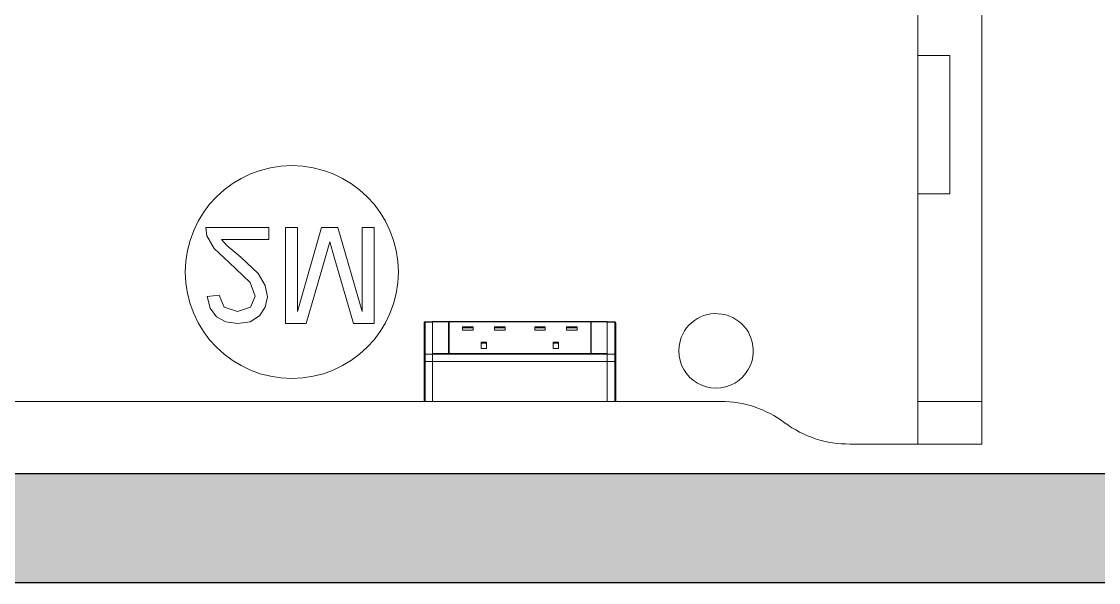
# Model space of a CAD drawing. Header units: millimetres. Extents: x 155927 to 317870, y -36033 to 97293.
# Drawn here: x 157578 to 158589, y 15108 to 15635 of the extents above; entities that cross this region are included whole.
import ezdxf

# ---------------------------------------------------------------- set-up
doc = ezdxf.new("R2010")
doc.units = ezdxf.units.MM
doc.header["$MEASUREMENT"] = 0
for name, color, linetype, lineweight in [('A-WALL-PATT', 7, 'CONTINUOUS', 9), ('I-FURN', 8, 'CONTINUOUS', 9), ('I-WALL', 7, 'CONTINUOUS', 9)]:
    doc.layers.add(name, color=color, linetype=linetype, lineweight=lineweight)

msp = doc.modelspace()

# ---------------------------------------------------------------- hatches: boundary and pattern name
at = {"layer": 'A-WALL-PATT'}
msp.add_hatch(color=256, dxfattribs=at).paths.add_polyline_path([(161148.8, 15107.6), (161148.8, 15209.6), (156862.8, 15209.6), (156862.8, 15107.6), (160083.2, 15107.6)], flags=0)

# ---------------------------------------------------------------- linework, layer by layer
at = {"layer": 'I-FURN'}
for p, q in [((158419.2, 15602.7), (158419.2, 16037.7)), ((158479.2, 16037.7), (158479.2, 15237.7)), ((158479.2, 15237.7), (158479.2, 16037.7)), ((158479.2, 16037.7), (158479.2, 15237.7)), ((158419.2, 15997.7), (158419.2, 15277.7)), ((158479.2, 15277.7), (158479.2, 15997.7)), ((158419.2, 15472.7), (158419.2, 15602.7)), ((158449.2, 15602.7), (158419.2, 15602.7)), ((158419.2, 15602.7), (158449.2, 15602.7)), ((158449.2, 15602.7), (158449.2, 15472.7)), ((158449.2, 15472.7), (158449.2, 15602.7)), ((158419.2, 15237.7), (158419.2, 15472.7)), ((158449.2, 15472.7), (158419.2, 15472.7)), ((158449.2, 15472.7), (158419.2, 15472.7)), ((157809.9, 15441.2), (157750.6, 15441.2)), ((157750.6, 15441.2), (157751.8, 15433.4)), ((157809.9, 15429.9), (157809.9, 15441.2)), ((157825.5, 15441.2), (157825.5, 15350.8)), ((157836.8, 15441.2), (157825.5, 15441.2)), ((157859.5, 15441.2), (157836.8, 15362.1)), ((157836.8, 15362.1), (157836.8, 15441.2)), ((157874.8, 15441.2), (157859.5, 15441.2)), ((157897.5, 15362.1), (157874.8, 15441.2)), ((157908.8, 15441.2), (157897.5, 15441.2)), ((157897.5, 15441.2), (157897.5, 15362.1)), ((157908.8, 15350.8), (157908.8, 15441.2)), ((157751.8, 15433.4), (157758.7, 15421.4)), ((157770.6, 15424.2), (157765.5, 15429.9)), ((157765.5, 15429.9), (157809.9, 15429.9)), ((157758.7, 15421.4), (157772.8, 15408.3)), ((157783.6, 15413.3), (157770.6, 15424.2)), ((157863.4, 15414.5), (157867.1, 15427.8)), ((157867.1, 15427.8), (157871.2, 15413.4)), ((157799.8, 15397.8), (157783.6, 15413.3)), ((157844.9, 15350.8), (157863.4, 15414.5)), ((157871.2, 15413.4), (157889.4, 15350.8)), ((157772.8, 15408.3), (157792.3, 15389.5)), ((157792.3, 15389.5), (157797.2, 15376.7)), ((157806.5, 15386.7), (157799.8, 15397.8)), ((157808.5, 15376), (157806.5, 15386.7)), ((157763.3, 15377.6), (157752, 15376.2)), ((157752, 15376.2), (157754.7, 15365.3)), ((157768.1, 15366.2), (157763.3, 15377.6)), ((157797.2, 15376.7), (157792.6, 15366.3)), ((157806.6, 15366.2), (157808.5, 15376)), ((157754.7, 15365.3), (157760.7, 15357.3)), ((157780.6, 15362.1), (157768.1, 15366.2)), ((157792.6, 15366.3), (157780.6, 15362.1)), ((157801.1, 15358), (157806.6, 15366.2)), ((157760.7, 15357.3), (157769.5, 15352.4)), ((157769.5, 15352.4), (157780.8, 15350.8)), ((157780.8, 15350.8), (157792.3, 15352.6)), ((157792.3, 15352.6), (157801.1, 15358)), ((157825.5, 15350.8), (157844.9, 15350.8)), ((157889.4, 15350.8), (157908.8, 15350.8)), ((157955.6, 15351.5), (157955.6, 15321.2)), ((157955.6, 15351.5), (157955.6, 15321.2)), ((157955.8, 15352.1), (157955.8, 15352.2)), ((157963.6, 15352.5), (157956.6, 15352.5)), ((157956.6, 15352.3), (157956.6, 15352.5)), ((157963.6, 15352.5), (157956.6, 15352.5)), ((157963.6, 15352.5), (157956.6, 15352.5)), ((157956.6, 15322), (157956.6, 15352.3)), ((157956.6, 15352.3), (157963.6, 15352.3)), ((157963.6, 15352.7), (157978.6, 15352.7)), ((157963.6, 15322.9), (157963.6, 15352.7)), ((157963.6, 15352.3), (157963.6, 15352.5)), ((157963.6, 15322), (157963.6, 15352.3)), ((158127.6, 15352.5), (157963.7, 15352.5)), ((157978.6, 15352.7), (157978.6, 15322.9)), ((157978.6, 15352.3), (157979.1, 15352.3)), ((157979.1, 15352.7), (158112.1, 15352.7)), ((157979.1, 15352.7), (157979.1, 15322.9)), ((158112.1, 15352.7), (158112.1, 15322.9)), ((158112.1, 15352.3), (158112.6, 15352.3)), ((158112.6, 15322.9), (158112.6, 15352.7)), ((158112.6, 15352.7), (158127.6, 15352.7)), ((158127.6, 15352.7), (158127.6, 15322.9)), ((158134.7, 15352.5), (158127.7, 15352.5)), ((158134.7, 15352.5), (158127.7, 15352.5)), ((158127.7, 15352.5), (158134.7, 15352.5)), ((158127.7, 15352.5), (158127.7, 15352.3)), ((158134.7, 15352.3), (158127.7, 15352.3)), ((158127.7, 15352.3), (158127.7, 15322)), ((158134.7, 15352.5), (158134.7, 15352.3)), ((158134.7, 15352.3), (158134.7, 15322)), ((158135.4, 15352.2), (158135.4, 15352.1)), ((158135.7, 15321.2), (158135.7, 15351.5)), ((158135.7, 15321.2), (158135.7, 15351.5)), ((157991.7, 15347.7), (157991.7, 15344.8)), ((158001.7, 15347.7), (157991.7, 15347.7)), ((158001.7, 15346.9), (157991.7, 15346.9)), ((158001.7, 15344.8), (157991.7, 15344.8)), ((158001.7, 15347.7), (158001.7, 15344.8)), ((158021.7, 15347.7), (158021.7, 15344.8)), ((158031.7, 15347.7), (158021.7, 15347.7)), ((158031.7, 15346.9), (158021.7, 15346.9)), ((158031.7, 15344.8), (158021.7, 15344.8)), ((158031.7, 15347.7), (158031.7, 15344.8)), ((158059.5, 15347.7), (158059.5, 15344.8)), ((158069.5, 15347.7), (158059.5, 15347.7)), ((158069.5, 15346.9), (158059.5, 15346.9)), ((158069.5, 15344.8), (158059.5, 15344.8)), ((158069.5, 15347.7), (158069.5, 15344.8)), ((158089.5, 15347.7), (158089.5, 15344.8)), ((158099.5, 15347.7), (158089.5, 15347.7)), ((158099.5, 15346.9), (158089.5, 15346.9)), ((158099.5, 15344.8), (158089.5, 15344.8)), ((158099.5, 15347.7), (158099.5, 15344.8)), ((158009.2, 15333.3), (158009.2, 15327.6)), ((158014.2, 15333.3), (158009.2, 15333.3)), ((158014.2, 15332.6), (158009.2, 15332.6)), ((158014.2, 15333.3), (158014.2, 15327.6)), ((158077, 15333.3), (158077, 15327.6)), ((158082, 15333.3), (158077, 15333.3)), ((158082, 15332.6), (158077, 15332.6)), ((158082, 15327.6), (158082, 15333.3)), ((157955.6, 15282.6), (157955.6, 15321.2)), ((157955.6, 15321.2), (157955.6, 15315.7)), ((157956.6, 15315.1), (157956.6, 15322)), ((157956.6, 15322), (157963.6, 15322)), ((157978.6, 15322.9), (157963.6, 15322.9)), ((157963.6, 15322.9), (157963.6, 15320.4)), ((157963.6, 15315.1), (157963.6, 15322)), ((157963.7, 15322.7), (157978.6, 15322.7)), ((157963.7, 15322), (157963.7, 15322.7)), ((157963.7, 15322), (157963.7, 15315.1)), ((158127.6, 15322), (157963.7, 15322)), ((158112.1, 15322.9), (157979.1, 15322.9)), ((157979.1, 15322.7), (158112.1, 15322.7)), ((158014.2, 15327.6), (158009.2, 15327.6)), ((158077, 15327.6), (158082, 15327.6)), ((158127.6, 15322.9), (158112.6, 15322.9)), ((158112.6, 15322.7), (158127.6, 15322.7)), ((158127.6, 15322.7), (158127.6, 15322)), ((158127.6, 15315.1), (158127.6, 15322)), ((158134.7, 15322), (158127.7, 15322)), ((158127.7, 15322), (158127.7, 15315.1)), ((158134.7, 15322), (158134.7, 15315.1)), ((158135.7, 15321.2), (158135.7, 15282.6)), ((158135.7, 15315.7), (158135.7, 15321.2)), ((157955.6, 15315.7), (157955.6, 15278.7)), ((157956.6, 15277.7), (157956.6, 15315.1)), ((157956.6, 15315.1), (157963.6, 15315.1)), ((157963.6, 15277.7), (157963.6, 15315.1)), ((157963.7, 15315.1), (157963.7, 15277.7)), ((158127.6, 15315.1), (157963.7, 15315.1)), ((158127.6, 15277.7), (158127.6, 15315.1)), ((158134.7, 15315.1), (158127.7, 15315.1)), ((158127.7, 15315.1), (158127.7, 15277.7)), ((158134.7, 15315.1), (158134.7, 15277.7)), ((158135.7, 15278.7), (158135.7, 15315.7)), ((157956.6, 15282.6), (157955.6, 15282.6)), ((157955.6, 15278.7), (157955.6, 15282.6)), ((157955.6, 15278.7), (157955.6, 15278.6)), ((158135.7, 15282.6), (158134.7, 15282.6)), ((158135.7, 15282.6), (158135.7, 15278.7)), ((157124.2, 15277.7), (157956.6, 15277.7)), ((157956.6, 15277.7), (157124.2, 15277.7)), ((157956.6, 15277.7), (157963.6, 15277.7)), ((157956.6, 15277.6), (157963.6, 15277.6)), ((158127.6, 15277.7), (157963.7, 15277.7)), ((157963.7, 15277.6), (158127.6, 15277.6)), ((158134.7, 15277.7), (158127.7, 15277.7)), ((158127.7, 15277.6), (158134.7, 15277.6)), ((158134.7, 15277.7), (158234.2, 15277.7)), ((158234.2, 15277.7), (158134.7, 15277.7)), ((158419.2, 15277.7), (158419.2, 15237.7)), ((158479.2, 15277.7), (158419.2, 15277.7)), ((158479.2, 15277.7), (158419.2, 15277.7)), ((158479.2, 15237.7), (158479.2, 15277.7)), ((158355.4, 15237.7), (158479.2, 15237.7)), ((158479.2, 15237.7), (158355.4, 15237.7)), ((158479.2, 15237.7), (158419.2, 15237.7)), ((158479.2, 15237.7), (158419.2, 15237.7))]:
    msp.add_line(p, q, dxfattribs=at)
at = {"layer": 'I-FURN', "flags": 128}
for points in [[(157956, 15352.4), (157956.1, 15352.4), (157956.1, 15352.4), (157956.2, 15352.4), (157956.2, 15352.4), (157956.2, 15352.4), (157956.3, 15352.5), (157956.3, 15352.5), (157956.3, 15352.5), (157956.4, 15352.5), (157956.4, 15352.5), (157956.5, 15352.5), (157956.5, 15352.5), (157956.5, 15352.5), (157956.6, 15352.5)], [(158134.7, 15352.5), (158134.7, 15352.5), (158134.8, 15352.5), (158134.8, 15352.5), (158134.8, 15352.5), (158134.9, 15352.5), (158134.9, 15352.5), (158135, 15352.5), (158135, 15352.4), (158135, 15352.4), (158135.1, 15352.4), (158135.1, 15352.4), (158135.1, 15352.4), (158135.2, 15352.4)], [(157955.6, 15321.2), (157955.6, 15321.1), (157955.6, 15321), (157955.6, 15320.9), (157955.6, 15320.8), (157955.6, 15320.7), (157955.6, 15320.6), (157955.6, 15320.5), (157955.6, 15320.3), (157955.6, 15320.2), (157955.6, 15320.1), (157955.6, 15319.9), (157955.6, 15319.8), (157955.6, 15319.6), (157955.6, 15319.5), (157955.6, 15319.3), (157955.6, 15319.2), (157955.6, 15319), (157955.6, 15318.9), (157955.6, 15318.7), (157955.6, 15318.6), (157955.6, 15318.4), (157955.6, 15318.3), (157955.6, 15318.1), (157955.6, 15317.9), (157955.6, 15317.8), (157955.6, 15317.6), (157955.6, 15317.5), (157955.6, 15317.3), (157955.6, 15317.1), (157955.6, 15317), (157955.6, 15316.8), (157955.6, 15316.7), (157955.6, 15316.5), (157955.6, 15316.4), (157955.6, 15316.2), (157955.6, 15316.1), (157955.6, 15316), (157955.6, 15315.8), (157955.6, 15315.7)], [(158135.7, 15315.7), (158135.7, 15315.8), (158135.7, 15316), (158135.7, 15316.1), (158135.7, 15316.2), (158135.7, 15316.4), (158135.7, 15316.5), (158135.7, 15316.7), (158135.7, 15316.8), (158135.7, 15317), (158135.7, 15317.1), (158135.7, 15317.3), (158135.7, 15317.5), (158135.7, 15317.6), (158135.7, 15317.8), (158135.7, 15317.9), (158135.7, 15318.1), (158135.7, 15318.3), (158135.7, 15318.4), (158135.7, 15318.6), (158135.7, 15318.7), (158135.7, 15318.9), (158135.7, 15319), (158135.7, 15319.2), (158135.7, 15319.3), (158135.7, 15319.5), (158135.7, 15319.6), (158135.7, 15319.8), (158135.7, 15319.9), (158135.7, 15320.1), (158135.7, 15320.2), (158135.7, 15320.3), (158135.7, 15320.5), (158135.7, 15320.6), (158135.7, 15320.7), (158135.7, 15320.8), (158135.7, 15320.9), (158135.7, 15321), (158135.7, 15321.1), (158135.7, 15321.2)], [(157955.6, 15315.7), (157955.6, 15312.9), (157955.6, 15310.2), (157955.6, 15307.6), (157955.6, 15305.1), (157955.6, 15302.6), (157955.6, 15300.3), (157955.6, 15298.1), (157955.6, 15296), (157955.6, 15293.9), (157955.6, 15292), (157955.6, 15290.2), (157955.6, 15288.6), (157955.6, 15287), (157955.6, 15285.6), (157955.6, 15284.3), (157955.6, 15283.1), (157955.6, 15282.1), (157955.6, 15281.2), (157955.6, 15280.4), (157955.6, 15279.7), (157955.6, 15279.2), (157955.6, 15278.8), (157955.6, 15278.7)], [(158135.7, 15278.7), (158135.7, 15278.9), (158135.7, 15279.3), (158135.7, 15279.9), (158135.7, 15280.6), (158135.7, 15281.4), (158135.7, 15282.3), (158135.7, 15283.4), (158135.7, 15284.6), (158135.7, 15286), (158135.7, 15287.4), (158135.7, 15289), (158135.7, 15290.7), (158135.7, 15292.5), (158135.7, 15294.5), (158135.7, 15296.5), (158135.7, 15298.7), (158135.7, 15300.9), (158135.7, 15303.3), (158135.7, 15305.7), (158135.7, 15308.3), (158135.7, 15310.9), (158135.7, 15313.6), (158135.7, 15315.7)], [(157955.6, 15278.6), (157955.6, 15278.7), (157955.6, 15278.7), (157955.6, 15278.7), (157955.6, 15278.7), (157955.6, 15278.7), (157955.6, 15278.8), (157955.6, 15278.8), (157955.6, 15278.9), (157955.6, 15278.9), (157955.6, 15279), (157955.6, 15279), (157955.6, 15279.1), (157955.6, 15279.2), (157955.6, 15279.3), (157955.6, 15279.3), (157955.6, 15279.4), (157955.6, 15279.5), (157955.6, 15279.6), (157955.6, 15279.7), (157955.6, 15279.9), (157955.6, 15280), (157955.6, 15280.1), (157955.6, 15280.2), (157955.6, 15280.4), (157955.6, 15280.5), (157955.6, 15280.6), (157955.6, 15280.8), (157955.6, 15280.9), (157955.6, 15281.1), (157955.6, 15281.2), (157955.6, 15281.3), (157955.6, 15281.5), (157955.6, 15281.7), (157955.6, 15281.8), (157955.6, 15282), (157955.6, 15282.1), (157955.6, 15282.3), (157955.6, 15282.4), (157955.6, 15282.6), (157955.6, 15282.6)], [(157956.6, 15277.6), (157956.5, 15277.6), (157956.5, 15277.7), (157956.4, 15277.7), (157956.4, 15277.7), (157956.4, 15277.7), (157956.3, 15277.7), (157956.3, 15277.7), (157956.2, 15277.7), (157956.2, 15277.7), (157956.2, 15277.7), (157956.1, 15277.7), (157956.1, 15277.8), (157956.1, 15277.8), (157956, 15277.8), (157956, 15277.8), (157956, 15277.8), (157955.9, 15277.9), (157955.9, 15277.9), (157955.9, 15277.9), (157955.8, 15278), (157955.8, 15278), (157955.8, 15278), (157955.8, 15278), (157955.7, 15278.1), (157955.7, 15278.1), (157955.7, 15278.1), (157955.7, 15278.2), (157955.7, 15278.2), (157955.6, 15278.2), (157955.6, 15278.3), (157955.6, 15278.3), (157955.6, 15278.4), (157955.6, 15278.4), (157955.6, 15278.4), (157955.6, 15278.5), (157955.6, 15278.5), (157955.6, 15278.6), (157955.6, 15278.6), (157955.6, 15278.6), (157955.6, 15278.6)], [(158135.7, 15278.6), (158135.7, 15278.6), (158135.7, 15278.6), (158135.7, 15278.5), (158135.7, 15278.5), (158135.7, 15278.4), (158135.6, 15278.4), (158135.6, 15278.4), (158135.6, 15278.3), (158135.6, 15278.3), (158135.6, 15278.3), (158135.6, 15278.2), (158135.6, 15278.2), (158135.5, 15278.2), (158135.5, 15278.1), (158135.5, 15278.1), (158135.5, 15278.1), (158135.5, 15278), (158135.4, 15278), (158135.4, 15278), (158135.4, 15277.9), (158135.3, 15277.9), (158135.3, 15277.9), (158135.3, 15277.9), (158135.2, 15277.8), (158135.2, 15277.8), (158135.2, 15277.8), (158135.1, 15277.8), (158135.1, 15277.7), (158135.1, 15277.7), (158135, 15277.7), (158135, 15277.7), (158135, 15277.7), (158134.9, 15277.7), (158134.9, 15277.7), (158134.8, 15277.7), (158134.8, 15277.7), (158134.8, 15277.7), (158134.7, 15277.6), (158134.7, 15277.6), (158134.7, 15277.6)], [(158135.7, 15282.6), (158135.7, 15282.5), (158135.7, 15282.3), (158135.7, 15282.2), (158135.7, 15282), (158135.7, 15281.9), (158135.7, 15281.7), (158135.7, 15281.5), (158135.7, 15281.4), (158135.7, 15281.2), (158135.7, 15281.1), (158135.7, 15280.9), (158135.7, 15280.8), (158135.7, 15280.7), (158135.7, 15280.5), (158135.7, 15280.4), (158135.7, 15280.3), (158135.7, 15280.1), (158135.7, 15280), (158135.7, 15279.9), (158135.7, 15279.8), (158135.7, 15279.7), (158135.7, 15279.6), (158135.7, 15279.5), (158135.7, 15279.4), (158135.7, 15279.3), (158135.7, 15279.2), (158135.7, 15279.1), (158135.7, 15279), (158135.7, 15279), (158135.7, 15278.9), (158135.7, 15278.9), (158135.7, 15278.8), (158135.7, 15278.8), (158135.7, 15278.7), (158135.7, 15278.7), (158135.7, 15278.7), (158135.7, 15278.7), (158135.7, 15278.7), (158135.7, 15278.6)], [(158135.7, 15278.6), (158135.7, 15278.7), (158135.7, 15278.7)]]:
    msp.add_lwpolyline(points, dxfattribs=at)
at = {"layer": 'I-FURN'}
for centre, radius, start, end in [((157831.5, 15399.3), 100, 0, 180), ((157831.5, 15399.3), 100, 180, 0), ((158229.8, 15325.2), 35, 345, 165), ((158229.8, 15325.2), 35, 165, 284.7004), ((158229.8, 15325.2), 35, 285, 345), ((158234.2, 15177.7), 100, 53.1301, 90), ((158234.2, 15177.7), 100, 53.1301, 90), ((158354.3, 15337.7), 100, 233.1301, 270.6256), ((158354.3, 15337.7), 100, 233.1301, 270.6256)]:
    msp.add_arc(centre, radius, start, end, dxfattribs=at)
for centre, major_axis, ratio, start_param, end_param in [((157956.6, 15351.5), (-1, 0), 0.819152, 4.712389, 6.283185), ((158134.7, 15351.5), (1, 0), 0.819152, 0, 1.570796), ((157956.6, 15321.2), (-1, 0), 0.819152, 4.712389, 6.283185), ((158134.7, 15321.2), (-1, 0), 0.819152, 3.141593, 4.712389), ((157956.6, 15315.7), (-1, 0), 0.56467, 0, 1.570796), ((158134.7, 15315.7), (-1, 0), 0.56467, 1.570796, 3.141593), ((157956.6, 15278.7), (-1, 0), 0.998113, 0, 1.570796), ((158134.7, 15278.7), (-1, 0), 0.998113, 1.570796, 3.141593)]:
    msp.add_ellipse(centre, major_axis=major_axis, ratio=ratio, start_param=start_param, end_param=end_param, dxfattribs=at)
at = {"layer": 'I-WALL', "lineweight": 30}
for p, q in [((160723.6, 15209.6), (156862.8, 15209.6)), ((156862.8, 15107.6), (161148.8, 15107.6))]:
    msp.add_line(p, q, dxfattribs=at)

doc.saveas('drawing.dxf')
